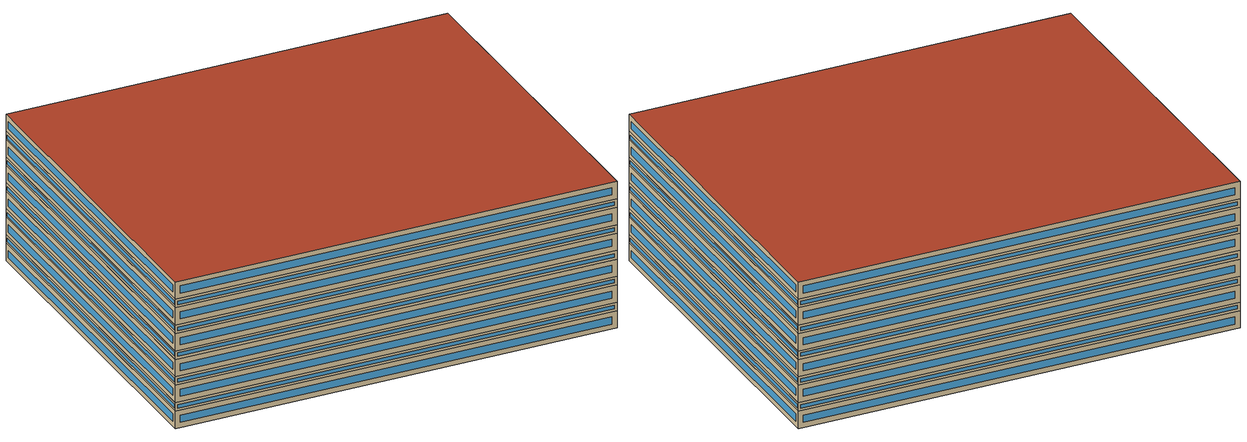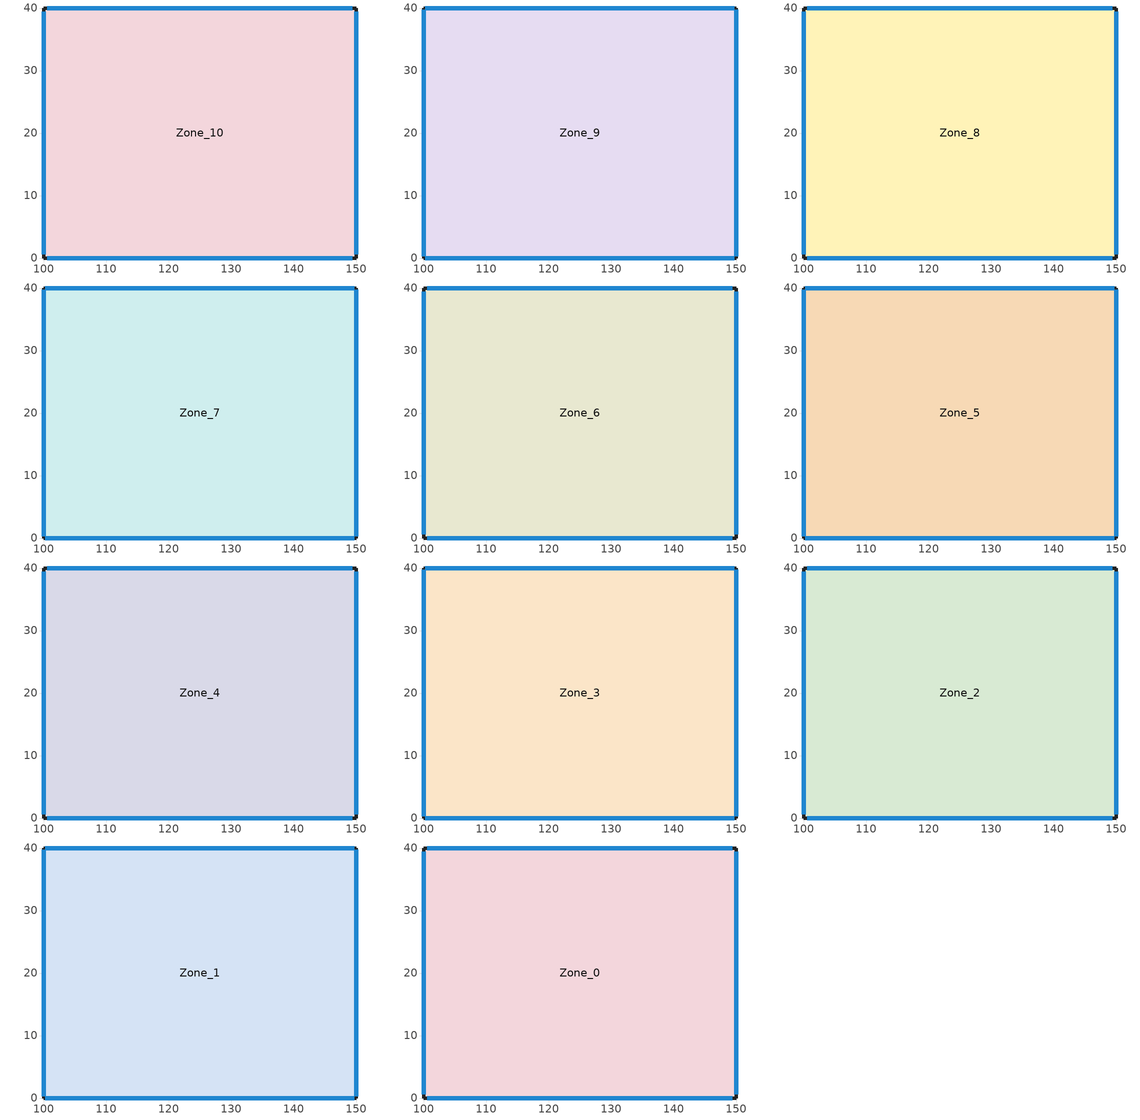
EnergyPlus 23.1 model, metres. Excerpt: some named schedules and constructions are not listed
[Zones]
Zone_10
 floor outside (90.1-2019 Nonresidential CZ 0 Exterior Floor (Mass)): 150,0 100,0 100,40 150,40 z0.5
 wall outside (90.1-2019 Nonresidential CZ 0 Exterior Wall (Mass)): 150,0 150,40 100,40 100,0 150,0 z0.5:2.5
 window (90.1-2019 Nonresidential CZ 0 Glazing (Operable)): 150,0.59 150,39.41 / 149.41,40 100.59,40 / 100,39.41 100,0.59 / 100.59,0 149.41,0 z1.09:1.91
Zone_9
 floor to Zone_10 (Interior Slab (Mass)_FLIPPED): 150,0 100,0 100,40 150,40 z2.5
 wall outside (90.1-2019 Nonresidential CZ 0 Exterior Wall (Mass)): 150,0 150,40 100,40 100,0 150,0 z2.5:3.5
 window (90.1-2019 Nonresidential CZ 0 Glazing (Operable)): 150,0.3 150,39.7 / 149.7,40 100.3,40 / 100,39.7 100,0.3 / 100.3,0 149.7,0 z2.8:3.2
Zone_8
 floor to Zone_9 (Interior Slab (Mass)_FLIPPED): 150,0 100,0 100,40 150,40 z3.5
 wall outside (90.1-2019 Nonresidential CZ 0 Exterior Wall (Mass)): 150,0 150,40 100,40 100,0 150,0 z3.5:5.5
 window (90.1-2019 Nonresidential CZ 0 Glazing (Operable)): 150,0.59 150,39.41 / 149.41,40 100.59,40 / 100,39.41 100,0.59 / 100.59,0 149.41,0 z4.09:4.91
Zone_7
 floor to Zone_8 (Interior Slab (Mass)_FLIPPED): 150,0 100,0 100,40 150,40 z5.5
 wall outside (90.1-2019 Nonresidential CZ 0 Exterior Wall (Mass)): 150,0 150,40 100,40 100,0 150,0 z5.5:6.5
 window (90.1-2019 Nonresidential CZ 0 Glazing (Operable)): 150,0.3 150,39.7 / 149.7,40 100.3,40 / 100,39.7 100,0.3 / 100.3,0 149.7,0 z5.8:6.2
Zone_6
 floor to Zone_7 (Interior Slab (Mass)_FLIPPED): 150,0 100,0 100,40 150,40 z6.5
 wall outside (90.1-2019 Nonresidential CZ 0 Exterior Wall (Mass)): 150,0 150,40 100,40 100,0 150,0 z6.5:8.5
 window (90.1-2019 Nonresidential CZ 0 Glazing (Operable)): 150,0.59 150,39.41 / 149.41,40 100.59,40 / 100,39.41 100,0.59 / 100.59,0 149.41,0 z7.09:7.91
Zone_5
 floor to Zone_6 (Interior Slab (Mass)_FLIPPED): 150,0 100,0 100,40 150,40 z8.5
 wall outside (90.1-2019 Nonresidential CZ 0 Exterior Wall (Mass)): 150,0 150,40 100,40 100,0 150,0 z8.5:9.5
 window (90.1-2019 Nonresidential CZ 0 Glazing (Operable)): 150,0.3 150,39.7 / 149.7,40 100.3,40 / 100,39.7 100,0.3 / 100.3,0 149.7,0 z8.8:9.2
Zone_4
 floor to Zone_5 (Interior Slab (Mass)_FLIPPED): 150,0 100,0 100,40 150,40 z9.5
 wall outside (90.1-2019 Nonresidential CZ 0 Exterior Wall (Mass)): 150,0 150,40 100,40 100,0 150,0 z9.5:11.5
 window (90.1-2019 Nonresidential CZ 0 Glazing (Operable)): 150,0.59 150,39.41 / 149.41,40 100.59,40 / 100,39.41 100,0.59 / 100.59,0 149.41,0 z10.09:10.91
Zone_3
 floor to Zone_4 (Interior Slab (Mass)_FLIPPED): 150,0 100,0 100,40 150,40 z11.5
 wall outside (90.1-2019 Nonresidential CZ 0 Exterior Wall (Mass)): 150,0 150,40 100,40 100,0 150,0 z11.5:12.5
 window (90.1-2019 Nonresidential CZ 0 Glazing (Operable)): 150,0.3 150,39.7 / 149.7,40 100.3,40 / 100,39.7 100,0.3 / 100.3,0 149.7,0 z11.8:12.2
Zone_2
 floor to Zone_3 (Interior Slab (Mass)_FLIPPED): 150,0 100,0 100,40 150,40 z12.5
 wall outside (90.1-2019 Nonresidential CZ 0 Exterior Wall (Mass)): 150,0 150,40 100,40 100,0 150,0 z12.5:14.5
 window (90.1-2019 Nonresidential CZ 0 Glazing (Operable)): 150,0.59 150,39.41 / 149.41,40 100.59,40 / 100,39.41 100,0.59 / 100.59,0 149.41,0 z13.09:13.91
Zone_1
 floor to Zone_2 (Interior Slab (Mass)_FLIPPED): 150,0 100,0 100,40 150,40 z14.5
 wall outside (90.1-2019 Nonresidential CZ 0 Exterior Wall (Mass)): 150,0 150,40 100,40 100,0 150,0 z14.5:15.5
 window (90.1-2019 Nonresidential CZ 0 Glazing (Operable)): 150,0.3 150,39.7 / 149.7,40 100.3,40 / 100,39.7 100,0.3 / 100.3,0 149.7,0 z14.8:15.2
Zone_0
 floor to Zone_1 (Interior Slab (Mass)_FLIPPED): 150,0 100,0 100,40 150,40 z15.5
 wall outside (90.1-2019 Nonresidential CZ 0 Exterior Wall (Mass)): 150,0 150,40 100,40 100,0 150,0 z15.5:17.5
 window (90.1-2019 Nonresidential CZ 0 Glazing (Operable)): 150,0.59 150,39.41 / 149.41,40 100.59,40 / 100,39.41 100,0.59 / 100.59,0 149.41,0 z16.09:16.91
 roof outside (90.1-2019 Nonresidential CZ 0 Exterior Roof (Mass)): 150,0 150,40 100,40 100,0 z17.5
[Schedule:Week:Daily]
CoolAvail_Zone_4_43: a3fc49ce-a702-4050-a4d4-f0b41f3f04d1, 61f6c040-2eff-4334-87d1-fc18078c5b4d, 216a5813-e1aa-4f98-a3d9-45aafe295c6f, ed36eb50-59d0-4664-b429-3e82567ec3db, 8268aa2b-f0c7-4399-82b5-6ee22692aaec, 7e1150bf-fcb5-4083-bada-e8b812130924, bac10eca-6aad-4b6c-99d9-6d047ad927fb, a3fc49ce-a702-4050-a4d4-f0b41f3f04d1, a3fc49ce-a702-4050-a4d4-f0b41f3f04d1, a3fc49ce-a702-4050-a4d4-f0b41f3f04d1, a3fc49ce-a702-4050-a4d4-f0b41f3f04d1, a3fc49ce-a702-4050-a4d4-f0b41f3f04d1
CoolAvail_Zone_4_44: 64c5fce2-a931-45de-ae17-11bb6b7ec4f7, 47937c46-9517-4e7e-a3e7-344cd70182dd, 6875829c-b567-4096-a9a7-070edf4a5beb, 1ef194d5-600d-436e-896f-97ae3dce0780, a412ade5-a070-42a9-a7bc-82a2a93165c4, 8a1bcc7b-a4db-415c-b492-aece4c5ef8ef, 54881f83-04a8-4966-a892-547419b078ed, 64c5fce2-a931-45de-ae17-11bb6b7ec4f7, 64c5fce2-a931-45de-ae17-11bb6b7ec4f7, 64c5fce2-a931-45de-ae17-11bb6b7ec4f7, 64c5fce2-a931-45de-ae17-11bb6b7ec4f7, 64c5fce2-a931-45de-ae17-11bb6b7ec4f7
CoolAvail_Zone_4_45: 2b397f9f-8be1-4396-8707-4f27285c48cf, 8a405f9d-42d0-44d9-96d0-330464419840, 406e654a-9fdf-4ae3-be6f-feb498b17671, d744ff22-ee5c-4023-b1c9-87d2f9fe7dfb, 2ba26b7c-ec20-4d35-9d4d-c5aa899999db, 18633dd2-a644-4504-9320-c2cd889ac2f6, 2b397f9f-8be1-4396-8707-4f27285c48cf, 2b397f9f-8be1-4396-8707-4f27285c48cf, 2b397f9f-8be1-4396-8707-4f27285c48cf, 2b397f9f-8be1-4396-8707-4f27285c48cf, 2b397f9f-8be1-4396-8707-4f27285c48cf, 2b397f9f-8be1-4396-8707-4f27285c48cf
CoolAvail_Zone_4_46: 309667cc-af2f-4954-85bc-5c148a350b4a, 4b302ba2-075a-4b97-9e24-a58132b1d411, c5798417-1c1b-466f-842b-606aee00b441, 3561d5a0-8828-4d36-a964-a15591300829, a7ceca8a-c546-48e0-a49a-66e985bab7ce, 5cde5439-ff1c-4de1-beaa-ff53f8bc1147, 8eda0833-9465-44ca-b207-203164fd8480, 309667cc-af2f-4954-85bc-5c148a350b4a, 309667cc-af2f-4954-85bc-5c148a350b4a, 309667cc-af2f-4954-85bc-5c148a350b4a, 309667cc-af2f-4954-85bc-5c148a350b4a, 309667cc-af2f-4954-85bc-5c148a350b4a
CoolAvail_Zone_4_47: c07bb51f-4667-4208-a672-928bc48b7e71, 0f0ad8b2-2234-4335-ac35-566c41478452, 6d6db758-2500-443d-bdef-894acfca45ea, 3f746df6-9fc2-4e6b-862d-bfddc29698c6, cc53f02f-f23b-4eea-8bb5-4934ea585736, f312e64c-c167-464e-bd74-4efe2e397cf8, a00cccfd-5229-4c20-b9c7-1c7349c5186a, c07bb51f-4667-4208-a672-928bc48b7e71, c07bb51f-4667-4208-a672-928bc48b7e71, c07bb51f-4667-4208-a672-928bc48b7e71, c07bb51f-4667-4208-a672-928bc48b7e71, c07bb51f-4667-4208-a672-928bc48b7e71
CoolAvail_Zone_4_48: 2c8ea5d2-3ca6-45dd-837b-790187776252, 4cc02389-25bd-4e02-83c7-58feb55ca3e1, d334755c-7090-493a-ab8f-9d10578fc5a6, 29e997ca-ecc2-4d1c-89d3-e135346c21a9, acf5dc99-9e6c-4cd1-8e4e-92e17302b4d5, d7521b54-dcde-4121-9895-2ef7c3b3bb1f, 1ae229a3-7d21-4fb6-800f-6fe5ce3d76cc, 2c8ea5d2-3ca6-45dd-837b-790187776252, 2c8ea5d2-3ca6-45dd-837b-790187776252, 2c8ea5d2-3ca6-45dd-837b-790187776252, 2c8ea5d2-3ca6-45dd-837b-790187776252, 2c8ea5d2-3ca6-45dd-837b-790187776252
CoolAvail_Zone_4_49: 7ea803b6-4dd8-4f21-a3f9-328113ec1916, f9b1004c-33da-4f60-8c23-26f99f1b139a, bde7cc9d-b313-478c-8cc4-a01290c4dae5, ce449a69-b7fa-4ae1-93bb-0214ff05a138, 3f8a45d7-03b5-4d13-a7ff-d2d48f56d807, 036425c4-82a5-4409-8ab6-3f12aa87b18d, fbfbacd4-5a12-4ed5-b67e-3885ccab6799, 7ea803b6-4dd8-4f21-a3f9-328113ec1916, 7ea803b6-4dd8-4f21-a3f9-328113ec1916, 7ea803b6-4dd8-4f21-a3f9-328113ec1916, 7ea803b6-4dd8-4f21-a3f9-328113ec1916, 7ea803b6-4dd8-4f21-a3f9-328113ec1916
CoolAvail_Zone_4_50: 7c356ccd-7fd0-4528-b668-c7546eaf29fd, a7a1d405-c573-4bb9-b67b-8ce496c3c19b, 0fe831b4-e945-4b21-ac06-86a2e420b340, cd7ced8e-8b7f-4543-85a8-9176b2e4a066, 2d89ac6e-f4cc-4247-9866-2bcfe1bc3776, 8881c897-b148-42fc-af77-a5b5a63de981, 5eed06f2-4a53-4ea2-bfd0-8501a5fcf0c7, 7c356ccd-7fd0-4528-b668-c7546eaf29fd, 7c356ccd-7fd0-4528-b668-c7546eaf29fd, 7c356ccd-7fd0-4528-b668-c7546eaf29fd, 7c356ccd-7fd0-4528-b668-c7546eaf29fd, 7c356ccd-7fd0-4528-b668-c7546eaf29fd
CoolAvail_Zone_4_51: c0e83535-29b8-446b-86aa-72272f3ed4d5, effd959a-8aaf-4a32-8b40-52283b3b98f9, c5930086-2ef5-4a74-83ec-795e1fdc4ced, 422191d6-08e9-4381-a167-78983eb10db2, 781589bc-d8a2-4d70-8197-9cd454fa73dc, 08f62952-1b6d-40fd-a8d1-eb5f4b36067c, 2e3ce53a-b27f-4b19-865a-8a59f8f3d9be, c0e83535-29b8-446b-86aa-72272f3ed4d5, c0e83535-29b8-446b-86aa-72272f3ed4d5, c0e83535-29b8-446b-86aa-72272f3ed4d5, c0e83535-29b8-446b-86aa-72272f3ed4d5, c0e83535-29b8-446b-86aa-72272f3ed4d5
CoolAvail_Zone_4_52: fd54331b-13d3-40b1-82b7-098872b6a4d1, fd54331b-13d3-40b1-82b7-098872b6a4d1, fd54331b-13d3-40b1-82b7-098872b6a4d1, fd54331b-13d3-40b1-82b7-098872b6a4d1, fd54331b-13d3-40b1-82b7-098872b6a4d1, fd54331b-13d3-40b1-82b7-098872b6a4d1, fd54331b-13d3-40b1-82b7-098872b6a4d1, fd54331b-13d3-40b1-82b7-098872b6a4d1, fd54331b-13d3-40b1-82b7-098872b6a4d1, fd54331b-13d3-40b1-82b7-098872b6a4d1, fd54331b-13d3-40b1-82b7-098872b6a4d1, fd54331b-13d3-40b1-82b7-098872b6a4d1
NatVentAvail_Zone_4_0: cc7c5e72-59e5-4702-8b92-1755059ed6e7, 376c1599-d0a1-46f3-9493-42d7791fb4d7, adf51260-352a-49a5-856a-a1708e0f9059, 3d42308f-4ede-4cfc-abd2-451e729e8899, 7e556149-db7b-452c-bc0e-d10d15d566de, d91147c9-b657-4293-a10b-2d96826d421b, 3de5a5f0-e37b-4be9-a4d0-a10cd2c42d39, cc7c5e72-59e5-4702-8b92-1755059ed6e7, cc7c5e72-59e5-4702-8b92-1755059ed6e7, cc7c5e72-59e5-4702-8b92-1755059ed6e7, cc7c5e72-59e5-4702-8b92-1755059ed6e7, cc7c5e72-59e5-4702-8b92-1755059ed6e7
NatVentAvail_Zone_4_1: 3ae7b580-9877-4d38-86a1-b7ff7554ca40, d42ad0eb-1562-4c6a-a2ff-f30118a8ced3, 659cf226-37ff-47d1-895f-4ca231c388b7, ac56218a-2dbe-492e-8073-25593503e669, c0b2f4d1-01b3-45a1-8358-39c921a39d31, 9f5f28fe-3118-482c-a101-9ab805f1a469, b0720e02-7a41-4125-943b-bf7348b466ea, 3ae7b580-9877-4d38-86a1-b7ff7554ca40, 3ae7b580-9877-4d38-86a1-b7ff7554ca40, 3ae7b580-9877-4d38-86a1-b7ff7554ca40, 3ae7b580-9877-4d38-86a1-b7ff7554ca40, 3ae7b580-9877-4d38-86a1-b7ff7554ca40
NatVentAvail_Zone_4_2: 5105515d-9b21-4281-af3d-07e03f7b6bab, d0b618e4-c2f6-400f-8f7b-86c363a9a151, c0b2f4d1-01b3-45a1-8358-39c921a39d31, 59960803-f3c8-46b2-94bb-fd38e35e664c, 376c1599-d0a1-46f3-9493-42d7791fb4d7, ea529082-dafb-4ae3-9133-c80d673d23d8, 71d822ab-728c-4cc9-9c34-57a5de03a976, 5105515d-9b21-4281-af3d-07e03f7b6bab, 5105515d-9b21-4281-af3d-07e03f7b6bab, 5105515d-9b21-4281-af3d-07e03f7b6bab, 5105515d-9b21-4281-af3d-07e03f7b6bab, 5105515d-9b21-4281-af3d-07e03f7b6bab
NatVentAvail_Zone_4_3: 3e0c2a6a-3bf6-4d58-a271-e91b39380af6, a49a7585-76db-4f9a-93a1-7b1e433aaa8e, ae37b25e-c380-4e85-8790-aceacc0e0324, 426e0e56-fc7c-49e6-90d7-0bfdbe712f24, 41781489-dd0d-4094-bb15-ddb7413edce5, cc7c5e72-59e5-4702-8b92-1755059ed6e7, 7d9c5027-a62c-4d0e-8f1d-a1b17dfe5b28, 3e0c2a6a-3bf6-4d58-a271-e91b39380af6, 3e0c2a6a-3bf6-4d58-a271-e91b39380af6, 3e0c2a6a-3bf6-4d58-a271-e91b39380af6, 3e0c2a6a-3bf6-4d58-a271-e91b39380af6, 3e0c2a6a-3bf6-4d58-a271-e91b39380af6
NatVentAvail_Zone_4_4: cd11a6d8-bab4-492a-9d1e-e542a4290711, ddddd88b-f37b-4b9b-9d07-3f036db0d2e3, d577d9b9-fdf8-434b-9f1a-40dde07e740e, da89acfc-d4c3-4f8d-9266-3254bd4261c6, ea26364a-384e-46ea-86c5-f9ef55a1e0d9, 0046e9bb-95bd-46a8-b9cc-78eefbc4e09e, ddddd88b-f37b-4b9b-9d07-3f036db0d2e3, cd11a6d8-bab4-492a-9d1e-e542a4290711, cd11a6d8-bab4-492a-9d1e-e542a4290711, cd11a6d8-bab4-492a-9d1e-e542a4290711, cd11a6d8-bab4-492a-9d1e-e542a4290711, cd11a6d8-bab4-492a-9d1e-e542a4290711
NatVentAvail_Zone_4_5: e7683f5f-0d3e-4122-b158-8df8f27fb22b, 8d6bacef-d121-4153-836b-d43db98e2268, c727dada-baa6-44d5-afff-46116fca0f88, e0e91d45-8302-41d6-8f1b-49fabdfba644, 63461c41-86a0-4d01-9f80-0e7ab8e2172f, c38ed216-7daa-4708-9e97-6597667791bb, fbd1d3f1-d7be-4ba4-84a3-233671e34556, e7683f5f-0d3e-4122-b158-8df8f27fb22b, e7683f5f-0d3e-4122-b158-8df8f27fb22b, e7683f5f-0d3e-4122-b158-8df8f27fb22b, e7683f5f-0d3e-4122-b158-8df8f27fb22b, e7683f5f-0d3e-4122-b158-8df8f27fb22b
NatVentAvail_Zone_4_6: 2012a289-c582-4713-8f79-0cada1ee59fe, 61b357f4-f6e6-4925-b387-1de39b7cc1fa, 16310482-787f-4f32-b917-9f2f256dd326, 2bca3579-0208-424a-9a2d-2c40d479f3e5, ee077d23-dd4c-430a-8633-dff9cec15da0, 0155e498-0233-495b-9139-34c61e2aa167, b1ff2ce5-6a89-443a-8d96-e35d44eaa55e, 2012a289-c582-4713-8f79-0cada1ee59fe, 2012a289-c582-4713-8f79-0cada1ee59fe, 2012a289-c582-4713-8f79-0cada1ee59fe, 2012a289-c582-4713-8f79-0cada1ee59fe, 2012a289-c582-4713-8f79-0cada1ee59fe
NatVentAvail_Zone_4_7: 441a60de-76e6-41d9-8fc4-b36bc8ad0eb9, 9c5eb7dc-428e-493d-ad37-161b3c253e11, a5b9ead5-cfc9-4336-bdbb-d0b8135e721f, 1487529c-c1a6-49f0-ba0b-ab5e9efc28d4, bb2bd257-2340-4716-afae-4da5e56529e5, 8cd03d6d-238c-4511-812c-1433cf541540, 8cc6b32d-6a8d-40f0-b2ac-fabc4573d05e, 441a60de-76e6-41d9-8fc4-b36bc8ad0eb9, 441a60de-76e6-41d9-8fc4-b36bc8ad0eb9, 441a60de-76e6-41d9-8fc4-b36bc8ad0eb9, 441a60de-76e6-41d9-8fc4-b36bc8ad0eb9, 441a60de-76e6-41d9-8fc4-b36bc8ad0eb9
NatVentAvail_Zone_4_8: 9e5a9277-8138-496c-9870-aba054b8bbb3, cc070876-0b8b-4729-b892-d7a399babd0d, e7384085-cd6c-491b-a54b-07c8b07f2257, 0553d18e-29e9-41c0-aea9-9765b4be9c8a, 0701a870-545e-4978-9d7f-aedff17e0eff, f5d92141-383b-489d-96bc-80b6229a566e, 3c8b651d-c98e-4425-a7c7-2414b5bc7adb, 9e5a9277-8138-496c-9870-aba054b8bbb3, 9e5a9277-8138-496c-9870-aba054b8bbb3, 9e5a9277-8138-496c-9870-aba054b8bbb3, 9e5a9277-8138-496c-9870-aba054b8bbb3, 9e5a9277-8138-496c-9870-aba054b8bbb3
NatVentAvail_Zone_4_9: 5d816ed7-7ec9-4921-8c64-4ab1ba523694, 5706f158-a4fa-4eb1-9bf6-1d89ef393a92, 3c8b651d-c98e-4425-a7c7-2414b5bc7adb, 90e9008a-d9ee-4a4a-ad77-8e75c3ea5551, bcbe1dac-ba0a-4867-b969-050dd3c67b92, 861d7f75-d597-4b61-a670-80d24de7f505, 533eb107-4d55-4b3d-b9c1-9081a1b2ad70, 5d816ed7-7ec9-4921-8c64-4ab1ba523694, 5d816ed7-7ec9-4921-8c64-4ab1ba523694, 5d816ed7-7ec9-4921-8c64-4ab1ba523694, 5d816ed7-7ec9-4921-8c64-4ab1ba523694, 5d816ed7-7ec9-4921-8c64-4ab1ba523694
NatVentAvail_Zone_4_10: 29761272-e0ad-41cc-b166-6d65ba07453a, 3c8b651d-c98e-4425-a7c7-2414b5bc7adb, 5442293f-f91a-44d3-aca9-54e1044a5361, 228d463a-bd59-4096-96db-764a2e6041d5, 5f05e015-a1a5-43ac-91ea-b073f0a32884, c8410929-2962-4582-9b9e-6fef1bb27cd6, e46c92d8-9320-4969-bb58-45d195726c85, 29761272-e0ad-41cc-b166-6d65ba07453a, 29761272-e0ad-41cc-b166-6d65ba07453a, 29761272-e0ad-41cc-b166-6d65ba07453a, 29761272-e0ad-41cc-b166-6d65ba07453a, 29761272-e0ad-41cc-b166-6d65ba07453a
NatVentAvail_Zone_4_11: 3c8b651d-c98e-4425-a7c7-2414b5bc7adb, 8a0b7107-8c65-429b-9f7a-174384472d6b, 51510923-d556-40c4-8523-ab76850dcf2d, abd7b270-852f-4712-85e1-38d5c272b64e, 03efa6d5-eb4d-45a4-aeba-88b06c3680c1, bf260229-1670-42ea-b5f7-5926d781914f, 38b442d9-42bd-49e2-9b0e-d9eacc9469b6, 3c8b651d-c98e-4425-a7c7-2414b5bc7adb, 3c8b651d-c98e-4425-a7c7-2414b5bc7adb, 3c8b651d-c98e-4425-a7c7-2414b5bc7adb, 3c8b651d-c98e-4425-a7c7-2414b5bc7adb, 3c8b651d-c98e-4425-a7c7-2414b5bc7adb
NatVentAvail_Zone_4_12: 5486d40b-60dd-43bb-90ff-bdbaf3b1c0cc, 16dfc5ad-2d77-4d44-8b7b-ffe988ac7b98, 44794eae-6624-4630-b60d-3a43cc081643, 36b5e332-80bd-47ca-b256-b5ccfd1804e3, b16cacf9-4dbe-4619-8d1e-a936f71a4e2a, cf064be3-f906-4d87-920c-62beb6c4aece, 34023c66-c1a8-42af-ad6d-a534260bd086, 5486d40b-60dd-43bb-90ff-bdbaf3b1c0cc, 5486d40b-60dd-43bb-90ff-bdbaf3b1c0cc, 5486d40b-60dd-43bb-90ff-bdbaf3b1c0cc, 5486d40b-60dd-43bb-90ff-bdbaf3b1c0cc, 5486d40b-60dd-43bb-90ff-bdbaf3b1c0cc
NatVentAvail_Zone_4_13: 5c3b286f-1d26-4d4e-99fb-e6666a114488, 389d1706-ea7a-4fec-bf17-04ad5032a252, e1e185e6-d1d1-4fb3-a614-2d222b9df8ed, ce19ea9c-11f0-443f-8a07-bc1764a020de, c3f9e9fc-4c1d-4a4f-92d3-65145de2192d, 1d3275e5-c30b-43f7-ac50-d3cffa74311b, 9eaab3bd-a969-475b-a4f9-b240ccb4fb1c, 5c3b286f-1d26-4d4e-99fb-e6666a114488, 5c3b286f-1d26-4d4e-99fb-e6666a114488, 5c3b286f-1d26-4d4e-99fb-e6666a114488, 5c3b286f-1d26-4d4e-99fb-e6666a114488, 5c3b286f-1d26-4d4e-99fb-e6666a114488
NatVentAvail_Zone_4_14: 6aa7ceb0-05ec-4df6-8b5e-9304e8ae0848, 5b8156b7-62de-4e90-90f7-688594c08240, 25f348e3-88a7-4637-ac97-b21f32f00591, dd50aba4-0840-4921-93eb-a2a34588f9db, f4c6a370-7503-451f-a317-5b892f8fed1f, d944d27d-fa58-436f-9891-4d6468ff006a, 0801755e-3a14-4d28-b190-51b65b7c6972, 6aa7ceb0-05ec-4df6-8b5e-9304e8ae0848, 6aa7ceb0-05ec-4df6-8b5e-9304e8ae0848, 6aa7ceb0-05ec-4df6-8b5e-9304e8ae0848, 6aa7ceb0-05ec-4df6-8b5e-9304e8ae0848, 6aa7ceb0-05ec-4df6-8b5e-9304e8ae0848
NatVentAvail_Zone_4_15: 4d790352-f241-4465-a1c9-8d3fa905b37d, b5cbda66-2a4b-44b2-9427-f97161779084, 81ee3beb-e6c9-4c8a-94a6-eea2ce6ca127, 0fe831b4-e945-4b21-ac06-86a2e420b340, 107dd9b6-99c2-454c-98bf-151203f193b4, 965dfd98-d897-4b1b-82d7-6d190c2a5783, 981da446-f661-418b-bad6-c44da85f8fd6, 4d790352-f241-4465-a1c9-8d3fa905b37d, 4d790352-f241-4465-a1c9-8d3fa905b37d, 4d790352-f241-4465-a1c9-8d3fa905b37d, 4d790352-f241-4465-a1c9-8d3fa905b37d, 4d790352-f241-4465-a1c9-8d3fa905b37d
NatVentAvail_Zone_4_16: 36b6b573-4a96-4d0b-8e77-efa3b74ed80b, 0a688ba4-f194-48fc-bb29-99affeb4ab32, ab9ab2d3-8e51-4791-8a28-84e0216b49d3, 464cafb1-38df-4720-87f8-e1bb1a74a3ea, b12b8b05-7687-4f5f-b68b-0984655fbda7, afb21ea7-b0eb-4651-8a09-86541ffde80d, 35d706db-c863-4c91-84cc-fd7ea19d3668, 36b6b573-4a96-4d0b-8e77-efa3b74ed80b, 36b6b573-4a96-4d0b-8e77-efa3b74ed80b, 36b6b573-4a96-4d0b-8e77-efa3b74ed80b, 36b6b573-4a96-4d0b-8e77-efa3b74ed80b, 36b6b573-4a96-4d0b-8e77-efa3b74ed80b
NatVentAvail_Zone_4_17: 6ae1636e-50b3-4744-9ed0-72bb3a42bc24, 9f79c3d5-9f57-4e58-b64b-06712d6750b4, 97cf40db-42a0-4674-b331-b7e7e0212a66, e7a281bd-52c2-46c5-981f-dd0cb92ea178, 7f67dde3-fd44-43a5-ae8e-7bce3e8b8209, 7fdfdc23-0243-4143-a8e6-868808dfdf1d, 0d68053c-4ef4-483f-9c57-2b8f5c96b454, 6ae1636e-50b3-4744-9ed0-72bb3a42bc24, 6ae1636e-50b3-4744-9ed0-72bb3a42bc24, 6ae1636e-50b3-4744-9ed0-72bb3a42bc24, 6ae1636e-50b3-4744-9ed0-72bb3a42bc24, 6ae1636e-50b3-4744-9ed0-72bb3a42bc24
NatVentAvail_Zone_4_18: 5113a5bf-3636-4123-859d-b40991536007, 0df1e188-010b-43fc-a4f3-94dedfedb555, a66d3784-76fb-480e-9c5c-eacac7354f4e, 5113a5bf-3636-4123-859d-b40991536007, a38c40e8-4b9f-40cc-89c9-3f527a651479, ce39c80a-dfce-4739-b439-57e8b3f316f5, 1e8849f0-73f7-4f86-958c-54813f378a1c, 5113a5bf-3636-4123-859d-b40991536007, 5113a5bf-3636-4123-859d-b40991536007, 5113a5bf-3636-4123-859d-b40991536007, 5113a5bf-3636-4123-859d-b40991536007, 5113a5bf-3636-4123-859d-b40991536007
NatVentAvail_Zone_4_19: c13c6df3-21c5-4717-808f-02a3021f502a, 305d7304-1fed-4c40-adf9-8c9eb345a468, 77b4f36d-e4f1-4b57-99db-5acffe8e3edd, 33e826da-1d74-467d-9500-9a01f19572ca, 5947a85f-327f-4c9e-b6ca-9c558c75b040, 404f14c3-9a89-4b0e-b94c-c49ec595336b, dc2885b1-d152-4bc4-bffc-7600fb6e98eb, c13c6df3-21c5-4717-808f-02a3021f502a, c13c6df3-21c5-4717-808f-02a3021f502a, c13c6df3-21c5-4717-808f-02a3021f502a, c13c6df3-21c5-4717-808f-02a3021f502a, c13c6df3-21c5-4717-808f-02a3021f502a
NatVentAvail_Zone_4_20: 217e7899-5055-4b25-ac84-e2c41d29c7c9, 7689447a-75ff-4315-9298-2fef36f5e542, c13c6df3-21c5-4717-808f-02a3021f502a, 39518dd0-0a15-466f-8698-f2fcd11dc8e4, dac235e0-7113-4277-a2cd-19b58b9e29c5, 0c8ffd00-6de5-4edf-91cc-03f62ec489fd, 514084f3-612d-4528-b355-44eccd3a25ff, 217e7899-5055-4b25-ac84-e2c41d29c7c9, 217e7899-5055-4b25-ac84-e2c41d29c7c9, 217e7899-5055-4b25-ac84-e2c41d29c7c9, 217e7899-5055-4b25-ac84-e2c41d29c7c9, 217e7899-5055-4b25-ac84-e2c41d29c7c9
NatVentAvail_Zone_4_21: bbdb9603-99d2-4945-a40f-8860eb3ecb7d, 8d6bacef-d121-4153-836b-d43db98e2268, 94c58baa-f86b-4e07-865e-fc9b777fd29d, 61f6c040-2eff-4334-87d1-fc18078c5b4d, 59482c30-193f-4170-9cd4-c04cce58f25a, dff8ce78-3911-4fba-817b-a22ae2c3f98f, f5549e9f-609d-44f8-a2a9-94b6d35d4bca, bbdb9603-99d2-4945-a40f-8860eb3ecb7d, bbdb9603-99d2-4945-a40f-8860eb3ecb7d, bbdb9603-99d2-4945-a40f-8860eb3ecb7d, bbdb9603-99d2-4945-a40f-8860eb3ecb7d, bbdb9603-99d2-4945-a40f-8860eb3ecb7d
NatVentAvail_Zone_4_22: a7ceca8a-c546-48e0-a49a-66e985bab7ce, 4c31b20d-aebd-454c-a06c-ca2151f39a32, d2448db6-488a-4a78-88ed-6c50265b5727, fddbf843-3269-4088-a56a-ea9a8b57fce7, a091f151-3cc8-4179-bd07-ea14b89d2584, 309667cc-af2f-4954-85bc-5c148a350b4a, f7465ff5-cc3b-4403-82c9-82521ef3cb90, a7ceca8a-c546-48e0-a49a-66e985bab7ce, a7ceca8a-c546-48e0-a49a-66e985bab7ce, a7ceca8a-c546-48e0-a49a-66e985bab7ce, a7ceca8a-c546-48e0-a49a-66e985bab7ce, a7ceca8a-c546-48e0-a49a-66e985bab7ce
NatVentAvail_Zone_4_23: a37b6e2a-0b01-4be9-abde-c9a7e50fff57, 64af5c70-5bf6-4414-868a-aae0d8de75f1, d2753aed-8bd0-44d8-b8ba-95bffa349c98, e2d6ea25-2069-40e1-ac35-d38591f07445, ecf8494b-724b-47e2-93fa-eef81896fb22, 675fdf3b-1948-4db6-8461-dd9e7f851686, bfd27253-1e88-4db9-a547-6b67a0326282, a37b6e2a-0b01-4be9-abde-c9a7e50fff57, a37b6e2a-0b01-4be9-abde-c9a7e50fff57, a37b6e2a-0b01-4be9-abde-c9a7e50fff57, a37b6e2a-0b01-4be9-abde-c9a7e50fff57, a37b6e2a-0b01-4be9-abde-c9a7e50fff57
NatVentAvail_Zone_4_24: b93c05da-d4b0-4c7a-b758-abe094ef43ff, f001b130-6864-4a26-a186-3d0550707097, 260bea38-ade5-45ec-9420-220252a88d2f, 67cfce1b-67b5-408d-83be-aefd08ee203e, 616ad2bf-a039-41cd-b244-2cab9aa1ef49, 6fb2b325-2aa9-4cae-8f23-e3aefd9e032a, f981b8bb-7628-4128-9e6d-447b9c2dce20, b93c05da-d4b0-4c7a-b758-abe094ef43ff, b93c05da-d4b0-4c7a-b758-abe094ef43ff, b93c05da-d4b0-4c7a-b758-abe094ef43ff, b93c05da-d4b0-4c7a-b758-abe094ef43ff, b93c05da-d4b0-4c7a-b758-abe094ef43ff
NatVentAvail_Zone_4_25: 7f40aeb7-40bd-43a4-87c5-829052f96f2a, fc1c15fd-3dac-4f9e-ac78-36abc2bbc8bd, 2b397f9f-8be1-4396-8707-4f27285c48cf, 2e93ee6d-e37c-44d7-8bca-475cb316ff39, 990738c9-1a13-4dbd-9950-d3bd443f5e2b, 8eabed46-931b-45d4-8ea9-f741d7afc4ee, 0f4a1411-a0a9-40aa-88fc-0aff350cfef5, 7f40aeb7-40bd-43a4-87c5-829052f96f2a, 7f40aeb7-40bd-43a4-87c5-829052f96f2a, 7f40aeb7-40bd-43a4-87c5-829052f96f2a, 7f40aeb7-40bd-43a4-87c5-829052f96f2a, 7f40aeb7-40bd-43a4-87c5-829052f96f2a
NatVentAvail_Zone_4_26: 7254c260-7541-4c19-9257-f388feefce90, 975aa7ff-02eb-483d-be76-ad0f34c29852, 97f5443f-9b6a-4775-b046-c8568bd01e0e, a2dfd73e-951b-468a-ac48-e4751dea54f7, c8cd9b5a-f22e-4921-ae7e-5881e1d37cd3, 00fdeef9-6faa-4273-8460-125f11a61146, 1a595c09-6183-4eb8-a685-57b04c73c9bf, 7254c260-7541-4c19-9257-f388feefce90, 7254c260-7541-4c19-9257-f388feefce90, 7254c260-7541-4c19-9257-f388feefce90, 7254c260-7541-4c19-9257-f388feefce90, 7254c260-7541-4c19-9257-f388feefce90
NatVentAvail_Zone_4_27: 288ad74d-457c-4b72-9a9f-1c8f54eba1e6, e2d2d475-c66f-411f-936a-7c8e9b585f2b, cb7e893d-69a6-4bff-9fac-7a9847c9e681, ee3fedfa-7a07-4b64-ba15-c7b13fa5883b, 5469c3c0-8e1c-48d1-910a-f3cba5436e64, a8e89225-d9eb-4a0a-a856-771d4e6f2f2c, 06ad9c30-ef6e-47a1-a0b0-9599dd31f448, 288ad74d-457c-4b72-9a9f-1c8f54eba1e6, 288ad74d-457c-4b72-9a9f-1c8f54eba1e6, 288ad74d-457c-4b72-9a9f-1c8f54eba1e6, 288ad74d-457c-4b72-9a9f-1c8f54eba1e6, 288ad74d-457c-4b72-9a9f-1c8f54eba1e6
NatVentAvail_Zone_4_28: d80e90af-589b-43bb-b88a-c8fc7f86555a, e2495a7b-3557-4f34-a79a-8bb84a395f04, a6f10251-181e-4d9f-8642-d4905c0fa19c, 83df80be-4a06-49b6-abc3-09a4a07ff74b, e7a281bd-52c2-46c5-981f-dd0cb92ea178, 3a408d6b-6706-4f19-9da4-175efdc346c1, bbdb9603-99d2-4945-a40f-8860eb3ecb7d, d80e90af-589b-43bb-b88a-c8fc7f86555a, d80e90af-589b-43bb-b88a-c8fc7f86555a, d80e90af-589b-43bb-b88a-c8fc7f86555a, d80e90af-589b-43bb-b88a-c8fc7f86555a, d80e90af-589b-43bb-b88a-c8fc7f86555a
NatVentAvail_Zone_4_29: 76ea2deb-3a98-498d-b5d3-83188b9adfd5, 51b88822-a988-4789-91b6-81b324833c6f, 24ed91e4-add4-4406-9937-6e0c70eb6394, 49316db7-593b-4673-a474-59197a7b1b01, e7a281bd-52c2-46c5-981f-dd0cb92ea178, e7a281bd-52c2-46c5-981f-dd0cb92ea178, 5ff06012-698c-4b8d-92ce-bd57898b1fdf, 76ea2deb-3a98-498d-b5d3-83188b9adfd5, 76ea2deb-3a98-498d-b5d3-83188b9adfd5, 76ea2deb-3a98-498d-b5d3-83188b9adfd5, 76ea2deb-3a98-498d-b5d3-83188b9adfd5, 76ea2deb-3a98-498d-b5d3-83188b9adfd5
NatVentAvail_Zone_4_30: 6d4f6ddf-91d3-466e-917f-9082039be961, 3c8b651d-c98e-4425-a7c7-2414b5bc7adb, 88ce0cd5-ef56-4b29-860a-b077dc0acaac, 19ab8196-e835-4e14-8224-0e0e2faa170b, 51bea33f-3ec7-47fd-b0b6-314792ea5e7d, 4a491d06-1568-4bd6-ad5c-b0ddd39c625f, 09d4aaac-a222-403c-96c6-562b6c143c8e, 6d4f6ddf-91d3-466e-917f-9082039be961, 6d4f6ddf-91d3-466e-917f-9082039be961, 6d4f6ddf-91d3-466e-917f-9082039be961, 6d4f6ddf-91d3-466e-917f-9082039be961, 6d4f6ddf-91d3-466e-917f-9082039be961
NatVentAvail_Zone_4_31: 08b02658-76b2-4b86-bd93-ddacbb11fa89, 39518dd0-0a15-466f-8698-f2fcd11dc8e4, 24ed91e4-add4-4406-9937-6e0c70eb6394, 8e26ca55-ed77-4f99-8675-7e725032b6c5, 56324009-1315-4375-bfbb-6722f60f8826, 3ea86236-a702-47e3-8e0d-a12033049186, 59f253c3-886c-497e-8655-a8acbb058e50, 08b02658-76b2-4b86-bd93-ddacbb11fa89, 08b02658-76b2-4b86-bd93-ddacbb11fa89, 08b02658-76b2-4b86-bd93-ddacbb11fa89, 08b02658-76b2-4b86-bd93-ddacbb11fa89, 08b02658-76b2-4b86-bd93-ddacbb11fa89
NatVentAvail_Zone_4_32: bfbba250-1cfe-49cc-baa1-2a7f3d2062b8, 64e8c2a3-39b4-4f80-b981-4350c4fa29a9, bde229f1-f247-4455-9d0f-cf9f7d2f75bd, 3ead279e-94c7-4aca-9ef9-97f1ea18fa04, 61543029-a467-43b4-84b0-0e6fa0097de7, 967d349e-d181-4d60-a15c-066234133871, f8ea0cde-5d29-42fe-99d1-4bdac3931485, bfbba250-1cfe-49cc-baa1-2a7f3d2062b8, bfbba250-1cfe-49cc-baa1-2a7f3d2062b8, bfbba250-1cfe-49cc-baa1-2a7f3d2062b8, bfbba250-1cfe-49cc-baa1-2a7f3d2062b8, bfbba250-1cfe-49cc-baa1-2a7f3d2062b8
NatVentAvail_Zone_4_33: 9d8af321-a780-4590-8d0e-a462cbd2782f, b331773e-9563-404a-8105-c508cc4a80a7, 105e578c-39fa-415f-b716-2e00edc91201, 4e189082-ce70-4316-bac2-4349eb797ff1, 7cb3a097-342b-4ee2-8d1c-7d726f142fce, 94c58baa-f86b-4e07-865e-fc9b777fd29d, c78975c9-af95-438a-b1b9-3ec9c43d1728, 9d8af321-a780-4590-8d0e-a462cbd2782f, 9d8af321-a780-4590-8d0e-a462cbd2782f, 9d8af321-a780-4590-8d0e-a462cbd2782f, 9d8af321-a780-4590-8d0e-a462cbd2782f, 9d8af321-a780-4590-8d0e-a462cbd2782f
NatVentAvail_Zone_4_34: 19656c4a-73a8-42ce-bc73-1936e13a9b17, a5eed6eb-7845-4bce-a64f-499fe1fc977d, f5dad141-542a-48d2-b0c4-1b4ec5e46d7d, 9329e68a-2e65-4d1e-9fd8-4b7cfb59a1c5, 9945b6db-7c43-4eef-b257-461fecd890eb, e0b4ecd6-dd4a-461d-a41e-b6066fcd006b, 8c8cd6b4-05ff-423a-a179-7f283f102131, 19656c4a-73a8-42ce-bc73-1936e13a9b17, 19656c4a-73a8-42ce-bc73-1936e13a9b17, 19656c4a-73a8-42ce-bc73-1936e13a9b17, 19656c4a-73a8-42ce-bc73-1936e13a9b17, 19656c4a-73a8-42ce-bc73-1936e13a9b17
NatVentAvail_Zone_4_35: 3e52ead4-57af-4b8b-a33e-194f56119c82, 994c9187-010f-49c9-a565-14e2f839baa9, 3ae7b580-9877-4d38-86a1-b7ff7554ca40, c5aeec02-a43e-4bac-ba74-ecad6c466308, b1ff2ce5-6a89-443a-8d96-e35d44eaa55e, 08cdff39-bd2a-43c5-aa59-b8ef5b7663d0, f6db0dd1-6b82-4d6d-9330-5ccdcdecd233, 3e52ead4-57af-4b8b-a33e-194f56119c82, 3e52ead4-57af-4b8b-a33e-194f56119c82, 3e52ead4-57af-4b8b-a33e-194f56119c82, 3e52ead4-57af-4b8b-a33e-194f56119c82, 3e52ead4-57af-4b8b-a33e-194f56119c82
NatVentAvail_Zone_4_36: 4ec0039d-1b7a-4eb6-8737-df491c041be9, 217e7899-5055-4b25-ac84-e2c41d29c7c9, 379cec46-7375-4787-a3ea-59b6d851809c, fd88582d-4a79-496f-842d-53a4951aaa6e, 24ca39fd-c9a7-49e4-b664-244fa4524e71, 78da4b78-4c2f-4f66-a876-360ef1b501aa, 2b397f9f-8be1-4396-8707-4f27285c48cf, 4ec0039d-1b7a-4eb6-8737-df491c041be9, 4ec0039d-1b7a-4eb6-8737-df491c041be9, 4ec0039d-1b7a-4eb6-8737-df491c041be9, 4ec0039d-1b7a-4eb6-8737-df491c041be9, 4ec0039d-1b7a-4eb6-8737-df491c041be9
NatVentAvail_Zone_4_37: e7a281bd-52c2-46c5-981f-dd0cb92ea178, b8805d62-9d17-4009-af3e-fc602884618f, 6cf39b9c-fc03-4b23-b99c-0532eb88eb77, 7579637a-08e5-423b-8ea7-baa055306e46, 946d18d2-8286-4fa9-85be-0205dd396625, 376c1599-d0a1-46f3-9493-42d7791fb4d7, df630b5f-5f00-4fbf-bfa5-132ac7efb88c, e7a281bd-52c2-46c5-981f-dd0cb92ea178, e7a281bd-52c2-46c5-981f-dd0cb92ea178, e7a281bd-52c2-46c5-981f-dd0cb92ea178, e7a281bd-52c2-46c5-981f-dd0cb92ea178, e7a281bd-52c2-46c5-981f-dd0cb92ea178
NatVentAvail_Zone_4_38: 64ad1f8c-05bd-487c-b22d-56ffead7ba04, b61adb68-b918-4747-b5d9-bdfe9abeb912, 4ec0039d-1b7a-4eb6-8737-df491c041be9, 8e375b2b-a891-4bdd-8b80-f3da677526f3, c23cba38-598c-4169-b744-e83a8cdb6729, d3552a68-e5e8-4bd8-a2a7-ada559d29e74, 3543f37b-078f-459d-8035-ebed69901573, 64ad1f8c-05bd-487c-b22d-56ffead7ba04, 64ad1f8c-05bd-487c-b22d-56ffead7ba04, 64ad1f8c-05bd-487c-b22d-56ffead7ba04, 64ad1f8c-05bd-487c-b22d-56ffead7ba04, 64ad1f8c-05bd-487c-b22d-56ffead7ba04
NatVentAvail_Zone_4_39: 2ba26b7c-ec20-4d35-9d4d-c5aa899999db, 413e2c8c-dfcb-4d5b-8417-67235d4ff455, e0b2708d-d036-4065-8009-799a6ab6b869, 348c67b5-45d8-454e-a031-27df1e91040f, 7ef56c1d-9063-41ca-89f9-c9e5686adbaa, 6f386ad1-5483-4561-926f-fee2ae327a0c, e7a281bd-52c2-46c5-981f-dd0cb92ea178, 2ba26b7c-ec20-4d35-9d4d-c5aa899999db, 2ba26b7c-ec20-4d35-9d4d-c5aa899999db, 2ba26b7c-ec20-4d35-9d4d-c5aa899999db, 2ba26b7c-ec20-4d35-9d4d-c5aa899999db, 2ba26b7c-ec20-4d35-9d4d-c5aa899999db
NatVentAvail_Zone_4_40: 49316db7-593b-4673-a474-59197a7b1b01, 1ff4f55e-eb00-4cd6-aeb0-2d0123ac9bb8, 88ab5710-4397-4999-aae0-e881b17e4276, 4d286701-b92c-455e-b894-5453b1821da1, 3ac1dbba-62e1-4b42-843b-0831d408b5fa, 215fbbbf-0d91-4de5-9062-f723caeb6d96, 32cde240-e5fa-4eca-93c0-b3b2998749a0, 49316db7-593b-4673-a474-59197a7b1b01, 49316db7-593b-4673-a474-59197a7b1b01, 49316db7-593b-4673-a474-59197a7b1b01, 49316db7-593b-4673-a474-59197a7b1b01, 49316db7-593b-4673-a474-59197a7b1b01
NatVentAvail_Zone_4_41: 6f28c7cb-3fd8-4e08-998a-bdea174bcc86, f3d3fc48-a54b-4110-8d26-9df699d76dc6, 6e4e8352-0c73-4fca-8a74-9517e038c92e, 99579549-4a20-4b31-81c6-d9f0dc9459b8, 37744ef3-2540-4f8f-82d6-f57c2db8f54f, 315e8d59-c7a6-4108-a425-9f52c9d7d485, 1adca1df-f87a-410c-acf9-034743cee1dd, 6f28c7cb-3fd8-4e08-998a-bdea174bcc86, 6f28c7cb-3fd8-4e08-998a-bdea174bcc86, 6f28c7cb-3fd8-4e08-998a-bdea174bcc86, 6f28c7cb-3fd8-4e08-998a-bdea174bcc86, 6f28c7cb-3fd8-4e08-998a-bdea174bcc86
NatVentAvail_Zone_4_42: a7328972-b9bf-471a-a11c-f1c995075a82, 9cfb7f4e-4dc2-47ca-a554-8c610cbaf224, 7a431888-ab05-4895-86a7-ffc0a3587de8, 4091606e-c31f-4823-bc00-43d65248395d, b7e57ab2-a489-4fb2-8cde-1d494b646a68, 2216343d-3841-40f2-a49f-6097f0f677be, e343d537-4d09-4cd6-b268-66b1de04febb, a7328972-b9bf-471a-a11c-f1c995075a82, a7328972-b9bf-471a-a11c-f1c995075a82, a7328972-b9bf-471a-a11c-f1c995075a82, a7328972-b9bf-471a-a11c-f1c995075a82, a7328972-b9bf-471a-a11c-f1c995075a82
NatVentAvail_Zone_4_43: 3af410d3-c99c-4589-bc73-c9e9a6c0ab73, ca0514e6-15e5-43fc-9152-7c261e085220, a3b6db8e-9f9d-4135-82da-a6ac005a2d3a, d63bd568-5a6c-4449-b586-2ac1449fe94d, b1ce6598-c29e-4220-954f-77b5fde9ebf7, 2eeebe14-c9ee-4bc4-a164-070da2258496, 9161901d-0f7a-4078-8593-f09987c7db97, 3af410d3-c99c-4589-bc73-c9e9a6c0ab73, 3af410d3-c99c-4589-bc73-c9e9a6c0ab73, 3af410d3-c99c-4589-bc73-c9e9a6c0ab73, 3af410d3-c99c-4589-bc73-c9e9a6c0ab73, 3af410d3-c99c-4589-bc73-c9e9a6c0ab73
NatVentAvail_Zone_4_44: f20dfdc0-ebca-4051-904d-1e82afc3a595, 11bf2a74-0d18-48e4-8699-6777100bd28d, 9ea961b2-ac5c-4bc3-9e1a-967c93119fe7, 5d2b21ac-12a4-41b7-ad59-ca25f72bc6d4, 90a8540f-f645-4c42-afb4-43ef4d00fa04, 1b20a4ab-f55f-48fa-91a1-428f9ab924bf, bd81117e-db5f-4612-9e33-ac1c85f2e500, f20dfdc0-ebca-4051-904d-1e82afc3a595, f20dfdc0-ebca-4051-904d-1e82afc3a595, f20dfdc0-ebca-4051-904d-1e82afc3a595, f20dfdc0-ebca-4051-904d-1e82afc3a595, f20dfdc0-ebca-4051-904d-1e82afc3a595
NatVentAvail_Zone_4_45: 9561be1d-9728-4a63-9683-414e658ba770, 3c8b651d-c98e-4425-a7c7-2414b5bc7adb, b33bd7bf-34ac-49fa-a721-d53ede74d103, 36e1c470-c337-4b16-b0d2-bbd79bc27b91, e0b2708d-d036-4065-8009-799a6ab6b869, 1e1ed1b8-60ca-4858-92fd-03c2e15c98fc, 9561be1d-9728-4a63-9683-414e658ba770, 9561be1d-9728-4a63-9683-414e658ba770, 9561be1d-9728-4a63-9683-414e658ba770, 9561be1d-9728-4a63-9683-414e658ba770, 9561be1d-9728-4a63-9683-414e658ba770, 9561be1d-9728-4a63-9683-414e658ba770
NatVentAvail_Zone_4_46: 9b530ce9-eca5-4026-a7f3-7d5d08ebb73a, 9cfb7f4e-4dc2-47ca-a554-8c610cbaf224, efc2627a-638b-44db-a32b-ba7aabb29f3e, b9acaa56-f80d-405e-ac9f-cb2e204cb968, ae0897ba-8887-4847-a761-27c239ed7601, 3297a3ee-9c46-4016-8248-e6be1df6c419, ab1614ab-8b7d-4aa1-94da-80e3146759a0, 9b530ce9-eca5-4026-a7f3-7d5d08ebb73a, 9b530ce9-eca5-4026-a7f3-7d5d08ebb73a, 9b530ce9-eca5-4026-a7f3-7d5d08ebb73a, 9b530ce9-eca5-4026-a7f3-7d5d08ebb73a, 9b530ce9-eca5-4026-a7f3-7d5d08ebb73a
NatVentAvail_Zone_4_47: 515cca9f-4e25-4a83-8ddb-3425e52cfe38, 09789c35-cfb8-4bbf-a665-055d4ddc3414, 70b5d770-b65c-47d5-880c-bd9f8c16a181, cad569ce-6c94-44cb-8b06-e0dfcd3f8ebc, e02675c0-2145-4f2d-b866-b4437324e750, abe05051-f22d-4b8d-bc26-82020d40070c, cb54f970-1888-41eb-9152-91167afa7c9f, 515cca9f-4e25-4a83-8ddb-3425e52cfe38, 515cca9f-4e25-4a83-8ddb-3425e52cfe38, 515cca9f-4e25-4a83-8ddb-3425e52cfe38, 515cca9f-4e25-4a83-8ddb-3425e52cfe38, 515cca9f-4e25-4a83-8ddb-3425e52cfe38
NatVentAvail_Zone_4_48: 54c90973-5cc0-41e0-a3f7-258a48d5af04, 6780341f-c2db-469e-bb10-98202515659c, bec4e297-1fd8-41f1-bc3c-21d9c0d6a49e, 22b1dbbe-48a8-486d-a650-da732dd629e4, 5a30dced-8725-4129-b743-637dbfeefdcf, 8baa16bb-a770-4d34-814c-a8187f6184e9, 195f32c6-d95c-4cea-ad76-a6efbabf8828, 54c90973-5cc0-41e0-a3f7-258a48d5af04, 54c90973-5cc0-41e0-a3f7-258a48d5af04, 54c90973-5cc0-41e0-a3f7-258a48d5af04, 54c90973-5cc0-41e0-a3f7-258a48d5af04, 54c90973-5cc0-41e0-a3f7-258a48d5af04
NatVentAvail_Zone_4_49: 5535dfd7-1840-4866-b553-4c7d2a079241, 7ac7f299-17b0-4f22-873a-43e742d2bf2f, bcfb64e9-810d-47e1-8773-46ee2ec71daf, e0ab2e9f-16b6-4b2d-a3f6-866f0204b712, ece5d0b2-caa5-42af-8b0c-2044de4c1a93, 681e4c00-ee07-4746-bba2-828fb4a86f7a, 19106470-ebe0-4fd6-aba5-e244b25a6a50, 5535dfd7-1840-4866-b553-4c7d2a079241, 5535dfd7-1840-4866-b553-4c7d2a079241, 5535dfd7-1840-4866-b553-4c7d2a079241, 5535dfd7-1840-4866-b553-4c7d2a079241, 5535dfd7-1840-4866-b553-4c7d2a079241
NatVentAvail_Zone_4_50: 061ec2b3-2852-460e-8bc0-9fd7884f8d77, 88ab5710-4397-4999-aae0-e881b17e4276, 3f37206c-4197-45cd-98ea-0984f4deacec, 72450507-12fe-49ff-b89a-2fc7617f1e69, bfb82fbf-b47d-4d48-ae5d-551a76c600b6, 8aab0947-abcf-4301-870c-0dd4ea232bfe, 716afb38-1443-430a-b722-17b5f5ea314b, 061ec2b3-2852-460e-8bc0-9fd7884f8d77, 061ec2b3-2852-460e-8bc0-9fd7884f8d77, 061ec2b3-2852-460e-8bc0-9fd7884f8d77, 061ec2b3-2852-460e-8bc0-9fd7884f8d77, 061ec2b3-2852-460e-8bc0-9fd7884f8d77
NatVentAvail_Zone_4_51: f649436d-c745-4121-b6a8-7e4811c78565, 6a90260f-5a77-45cd-af74-3d8e9420df5e, e83e513a-5cc3-4951-919f-0acb3c551088, 21332c96-ee0f-4f07-8ed8-9d81e801c9cd, a8efd32e-b182-4a8a-838c-d9f33b935da4, 96f2065a-acc6-4bd9-8c1b-8470a197e6e6, 3ea86236-a702-47e3-8e0d-a12033049186, f649436d-c745-4121-b6a8-7e4811c78565, f649436d-c745-4121-b6a8-7e4811c78565, f649436d-c745-4121-b6a8-7e4811c78565, f649436d-c745-4121-b6a8-7e4811c78565, f649436d-c745-4121-b6a8-7e4811c78565
NatVentAvail_Zone_4_52: ba30712a-261f-415b-a7e0-54356889589b, ba30712a-261f-415b-a7e0-54356889589b, ba30712a-261f-415b-a7e0-54356889589b, ba30712a-261f-415b-a7e0-54356889589b, ba30712a-261f-415b-a7e0-54356889589b, ba30712a-261f-415b-a7e0-54356889589b, ba30712a-261f-415b-a7e0-54356889589b, ba30712a-261f-415b-a7e0-54356889589b, ba30712a-261f-415b-a7e0-54356889589b, ba30712a-261f-415b-a7e0-54356889589b, ba30712a-261f-415b-a7e0-54356889589b, ba30712a-261f-415b-a7e0-54356889589b
CoolAvail_Zone_5_0: 45735616-b2b6-4659-9007-e98fcdeeb41a, bee6b387-4d5e-4adb-b40b-2d77ddca55e5, 3a48376d-20cd-4bba-b36f-86c63b9ac52a, df38ffa7-593c-4015-b16a-774c36ff343f, b46b6d6e-4c68-48b8-a44c-f68aec9fa1f5, 6f20e371-e905-45ff-bfaf-3c4e4b2f6c1f, d33addf9-3e4f-4066-ad29-e74b2ac8d158, 45735616-b2b6-4659-9007-e98fcdeeb41a, 45735616-b2b6-4659-9007-e98fcdeeb41a, 45735616-b2b6-4659-9007-e98fcdeeb41a, 45735616-b2b6-4659-9007-e98fcdeeb41a, 45735616-b2b6-4659-9007-e98fcdeeb41a
CoolAvail_Zone_5_1: f4a2c2a8-6a30-4858-af05-fa7fe88aa03f, 123fdfc5-2a34-42e2-a59b-9266109ac945, 02765e4a-7390-4a99-a03b-117e835a0fcd, 81f3ba6f-d2af-40de-8324-ff5e4c9c1e29, bd52deb5-58d0-44fd-8660-97501851f56e, 74daaa1f-2ec1-46a9-bae6-f6bf3065e719, 3c379e7a-4bf1-4403-b208-dc5fe1048df2, f4a2c2a8-6a30-4858-af05-fa7fe88aa03f, f4a2c2a8-6a30-4858-af05-fa7fe88aa03f, f4a2c2a8-6a30-4858-af05-fa7fe88aa03f, f4a2c2a8-6a30-4858-af05-fa7fe88aa03f, f4a2c2a8-6a30-4858-af05-fa7fe88aa03f
CoolAvail_Zone_5_2: a0fd59c7-d126-44cf-b412-6338062f7ca9, 94490f4e-fb9c-40d4-8c86-7b4855d197ab, bd52deb5-58d0-44fd-8660-97501851f56e, 21b91c89-6676-400a-9a28-4d138fb9ab44, bee6b387-4d5e-4adb-b40b-2d77ddca55e5, 6bde32fa-5429-49f1-963e-181384f1e10e, 0069a858-01c8-4d90-b737-f047621475dc, a0fd59c7-d126-44cf-b412-6338062f7ca9, a0fd59c7-d126-44cf-b412-6338062f7ca9, a0fd59c7-d126-44cf-b412-6338062f7ca9, a0fd59c7-d126-44cf-b412-6338062f7ca9, a0fd59c7-d126-44cf-b412-6338062f7ca9
